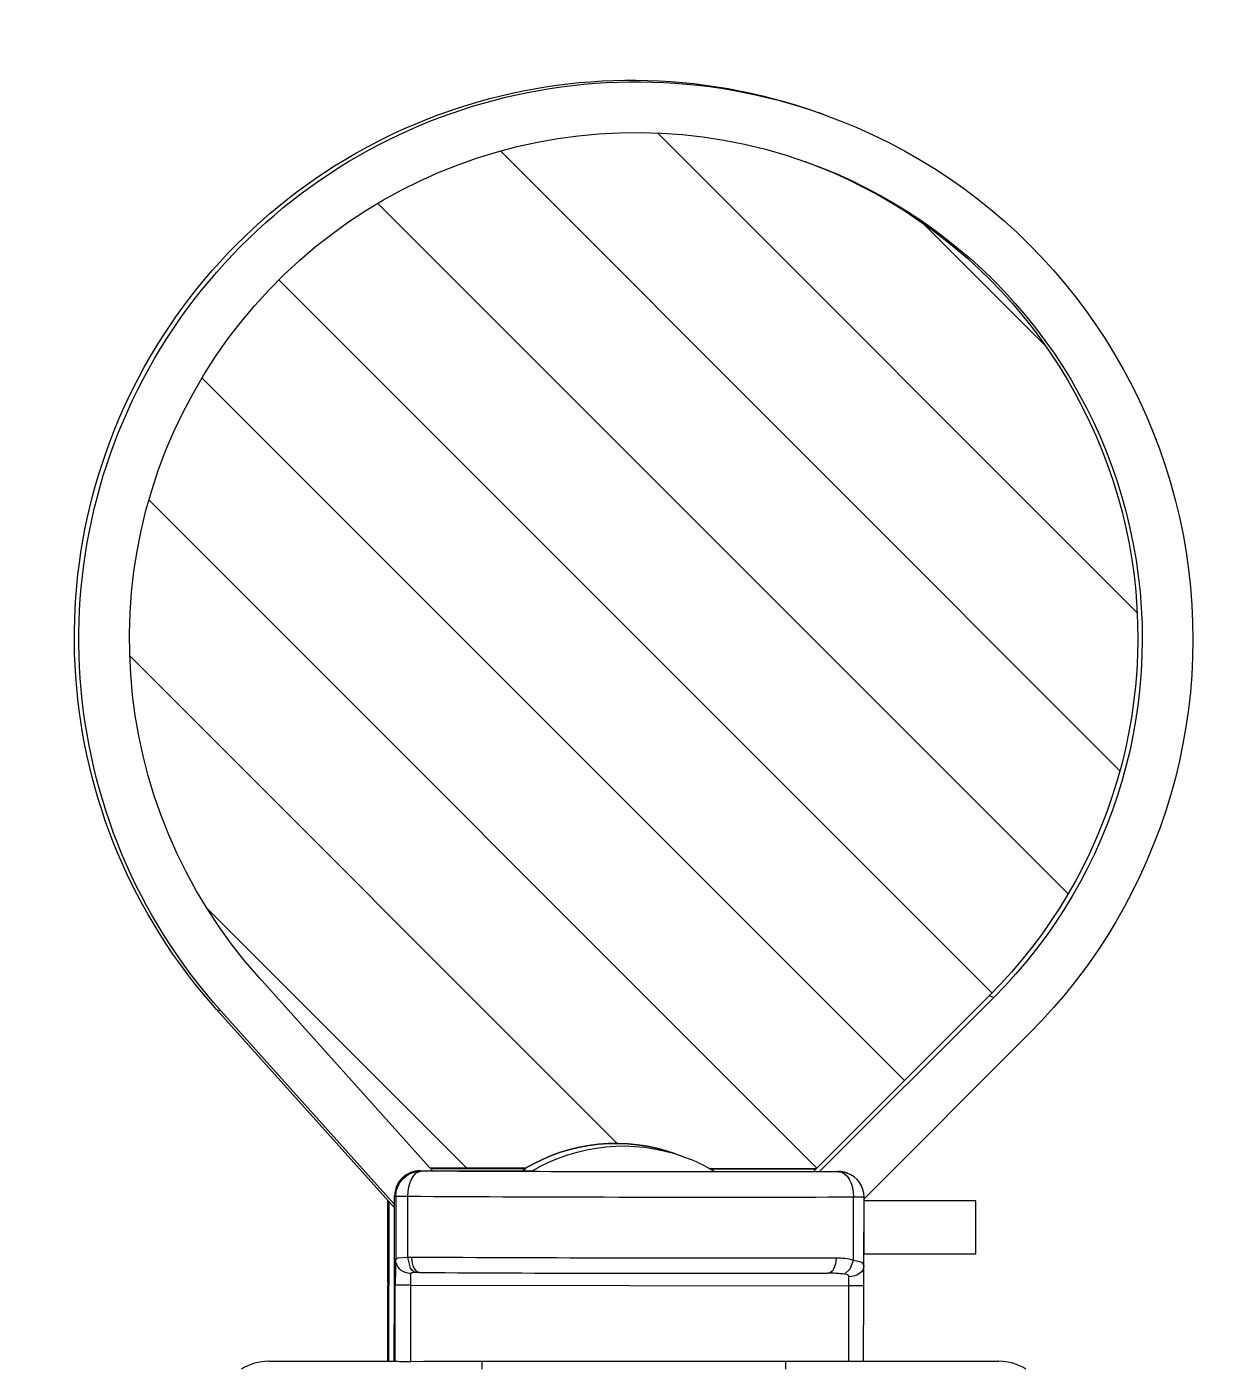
# Model space of a CAD drawing. Header units: inches. Extents: x 47316 to 59086, y 3141 to 11743.
# Drawn here: x 51498.96 to 51505.78, y 3571.69 to 3579.36 of the extents above; entities that cross this region are included whole.
import ezdxf

# ---------------------------------------------------------------- set-up
doc = ezdxf.new("R2010")
doc.units = ezdxf.units.IN
doc.header["$MEASUREMENT"] = 0

msp = doc.modelspace()

# ---------------------------------------------------------------- linework, layer by layer
at = {"color": 0, "lineweight": -2, "ltscale": 0.002326}
for p, q in [((51503.51, 3578.8564), (51503.4847, 3578.8654)), ((51504.4817, 3573.8146), (51504.4564, 3573.8236))]:
    msp.add_line(p, q, dxfattribs=at)
at = {"color": 0, "lineweight": -2}
for p, q in [((51505.3011, 3576.0105), (51502.561, 3578.7505)), ((51505.2026, 3575.109), (51501.6639, 3578.6476)), ((51504.9063, 3574.4053), (51500.9629, 3578.3486)), ((51504.779, 3577.5326), (51504.0746, 3578.2369)), ((51504.4721, 3573.8394), (51500.3993, 3577.9123)), ((51503.972, 3573.3395), (51499.9597, 3577.3518)), ((51503.4718, 3572.8397), (51499.6568, 3576.6547)), ((51502.3309, 3572.9807), (51499.5472, 3575.7644)), ((51501.4723, 3572.8393), (51499.9867, 3574.3249)), ((51501.8445, 3572.8223), (51501.8492, 3572.8221)), ((51501.8492, 3572.8221), (51501.8792, 3572.8217)), ((51501.8792, 3572.8217), (51502.6792, 3572.8197)), ((51502.6792, 3572.8197), (51502.8766, 3572.8203)), ((51502.8766, 3572.8203), (51502.8863, 3572.8205)), ((51502.8863, 3572.8205), (51502.8873, 3572.8206)), ((51501.0672, 3572.3205), (51501.066, 3572.3179)), ((51501.0697, 3572.3223), (51501.0672, 3572.3205)), ((51501.0778, 3572.3252), (51501.0697, 3572.3223)), ((51501.1351, 3572.3294), (51501.0778, 3572.3252)), ((51501.151, 3572.2679), (51501.1351, 3572.3294)), ((51503.661, 3572.2639), (51503.6806, 3572.3129)), ((51503.7182, 3572.3051), (51503.6806, 3572.3129)), ((51501.1608, 3572.2545), (51501.151, 3572.2679)), ((51501.1538, 3572.2392), (51501.1533, 3572.2379)), ((51501.1546, 3572.2399), (51501.1538, 3572.2392)), ((51501.157, 3572.241), (51501.1546, 3572.2399)), ((51501.1638, 3572.2424), (51501.157, 3572.241)), ((51501.1736, 3572.2453), (51501.1608, 3572.2545)), ((51501.1804, 3572.2434), (51501.1638, 3572.2424)), ((51501.1804, 3572.2434), (51501.1736, 3572.2453)), ((51503.6301, 3572.2338), (51503.661, 3572.2639)), ((51503.6468, 3572.2295), (51503.6301, 3572.2338)), ((51503.6516, 3572.2262), (51503.6468, 3572.2295)), ((51503.7333, 3572.2969), (51503.7182, 3572.3051)), ((51503.7378, 3572.2918), (51503.7333, 3572.2969)), ((51503.7402, 3572.2826), (51503.7378, 3572.2918)), ((51503.6538, 3572.223), (51503.6516, 3572.2262)), ((51503.6545, 3572.2193), (51503.6538, 3572.223))]:
    msp.add_line(p, q, dxfattribs=at)
at = {"color": 0, "lineweight": -2, "ltscale": 0.128185}
msp.add_line((51501.2761, 3572.8244), (51500.2854, 3573.9282), dxfattribs=at)
at = {"color": 0, "lineweight": -2, "ltscale": 0.122596}
msp.add_line((51503.453, 3572.8209), (51504.4564, 3573.8236), dxfattribs=at)
at = {"color": 0, "lineweight": -2, "ltscale": 0.121494}
msp.add_line((51503.4874, 3572.8209), (51504.4817, 3573.8146), dxfattribs=at)
at = {"color": 0, "lineweight": -2, "ltscale": 0.002324}
msp.add_line((51500.0702, 3573.735), (51500.0448, 3573.744), dxfattribs=at)
at = {"color": 0, "lineweight": -2, "ltscale": 0.131315}
msp.add_line((51501.0597, 3572.6133), (51500.0448, 3573.744), dxfattribs=at)
at = {"color": 0, "lineweight": -2, "ltscale": 0.128042}
msp.add_line((51501.0597, 3572.6324), (51500.0702, 3573.735), dxfattribs=at)
at = {"color": 0, "lineweight": -2, "ltscale": 0.115497}
msp.add_line((51503.7409, 3572.6653), (51504.6862, 3573.6099), dxfattribs=at)
at = {"color": 0, "lineweight": -2, "ltscale": 0.003741}
msp.add_line((51502.6649, 3572.9215), (51502.7056, 3572.9069), dxfattribs=at)
at = {"color": 0, "lineweight": -2, "ltscale": 0.054955}
msp.add_line((51501.2054, 3572.8245), (51501.8412, 3572.8235), dxfattribs=at)
at = {"color": 0, "lineweight": -2, "ltscale": 0.05492}
msp.add_line((51501.2058, 3572.8245), (51501.8412, 3572.8235), dxfattribs=at)
at = {"color": 0, "lineweight": -2, "ltscale": 0.000521}
msp.add_line((51501.2058, 3572.8245), (51501.2115, 3572.8225), dxfattribs=at)
at = {"color": 0, "lineweight": -2, "ltscale": 0.04711}
msp.add_line((51501.808, 3572.8396), (51501.2629, 3572.839), dxfattribs=at)
at = {"color": 0, "lineweight": -2, "ltscale": 0.04684}
msp.add_line((51501.8071, 3572.8357), (51501.2651, 3572.8366), dxfattribs=at)
at = {"color": 0, "lineweight": -2, "ltscale": 0.001876}
msp.add_line((51501.7891, 3572.8236), (51501.8071, 3572.8357), dxfattribs=at)
at = {"color": 0, "lineweight": -2, "ltscale": 0.000303}
for p, q in [((51501.8038, 3572.8369), (51501.8071, 3572.8357)), ((51501.8412, 3572.8235), (51501.8445, 3572.8223))]:
    msp.add_line(p, q, dxfattribs=at)
at = {"color": 0, "lineweight": -2, "ltscale": 0.052695}
msp.add_line((51503.4673, 3572.8351), (51502.8576, 3572.8379), dxfattribs=at)
at = {"color": 0, "lineweight": -2, "ltscale": 0.051921}
msp.add_line((51503.4652, 3572.8331), (51502.8645, 3572.834), dxfattribs=at)
at = {"color": 0, "lineweight": -2, "ltscale": 0.06117}
msp.add_line((51502.884, 3572.8218), (51503.5918, 3572.8207), dxfattribs=at)
at = {"color": 0, "lineweight": -2, "ltscale": 0.061203}
msp.add_line((51502.884, 3572.8218), (51503.5921, 3572.8207), dxfattribs=at)
at = {"color": 0, "lineweight": -2, "ltscale": 0.000438}
msp.add_line((51503.5918, 3572.8207), (51503.5965, 3572.819), dxfattribs=at)
at = {"color": 0, "lineweight": -2, "ltscale": 0.001023}
msp.add_line((51503.6398, 3572.8124), (51503.6285, 3572.8159), dxfattribs=at)
at = {"color": 0, "lineweight": -2, "ltscale": 0.000475}
msp.add_line((51503.6399, 3572.8124), (51503.645, 3572.8105), dxfattribs=at)
at = {"color": 0, "lineweight": -2, "ltscale": 0.027802}
msp.add_line((51501.0204, 3572.3347), (51501.021, 3572.6564), dxfattribs=at)
at = {"color": 0, "lineweight": -2, "ltscale": 0.027842}
msp.add_line((51501.0205, 3572.3342), (51501.021, 3572.6564), dxfattribs=at)
at = {"color": 0, "lineweight": -2, "ltscale": 0.041476}
msp.add_line((51501.0278, 3572.6488), (51501.027, 3572.1689), dxfattribs=at)
at = {"color": 0, "lineweight": -2, "ltscale": 0.045205}
for q in [(51501.0598, 3572.6806), (51501.0598, 3572.6805)]:
    msp.add_line((51501.0589, 3572.1575), q, dxfattribs=at)
at = {"color": 0, "lineweight": -2, "ltscale": 0.000624}
msp.add_line((51501.0598, 3572.6805), (51501.0666, 3572.6781), dxfattribs=at)
at = {"color": 0, "lineweight": -2, "ltscale": 0.031128}
msp.add_line((51501.0666, 3572.6781), (51501.066, 3572.3179), dxfattribs=at)
at = {"color": 0, "lineweight": -2, "ltscale": 0.030055}
msp.add_line((51501.1351, 3572.3294), (51501.1357, 3572.6772), dxfattribs=at)
at = {"color": 0, "lineweight": -2, "ltscale": 0.031158}
msp.add_line((51503.6806, 3572.3129), (51503.6812, 3572.6734), dxfattribs=at)
at = {"color": 0, "lineweight": -2, "ltscale": 0.03384}
msp.add_line((51503.7402, 3572.2826), (51503.7409, 3572.6741), dxfattribs=at)
at = {"color": 0}
for p, q in [((51504.3786, 3572.6531), (51503.7404, 3572.6531)), ((51503.7404, 3572.6531), (51503.7404, 3572.3512)), ((51504.3786, 3572.3512), (51504.3786, 3572.6531)), ((51503.7404, 3572.3512), (51504.3786, 3572.3512))]:
    msp.add_line(p, q, dxfattribs=at)
at = {"color": 0, "lineweight": -2, "ltscale": 0.000367}
msp.add_line((51501.0205, 3572.3305), (51501.0204, 3572.3347), dxfattribs=at)
at = {"color": 0, "lineweight": -2, "ltscale": 0.002074}
msp.add_line((51501.1591, 3572.3299), (51501.1351, 3572.3294), dxfattribs=at)
at = {"color": 0, "lineweight": -2, "ltscale": 0.001982}
msp.add_line((51501.2033, 3572.2436), (51501.1804, 3572.2434), dxfattribs=at)
at = {"color": 0, "lineweight": -2, "ltscale": 0.000119}
msp.add_line((51501.2016, 3572.2436), (51501.203, 3572.2436), dxfattribs=at)
at = {"color": 0, "lineweight": -2, "ltscale": 0.000114}
msp.add_line((51503.5354, 3572.2398), (51503.5341, 3572.2398), dxfattribs=at)
at = {"color": 0, "lineweight": -2, "ltscale": 0.009642}
msp.add_line((51503.7391, 3572.1682), (51503.7402, 3572.2798), dxfattribs=at)
at = {"color": 0, "lineweight": -2, "ltscale": 0.000239}
msp.add_line((51503.7402, 3572.2826), (51503.7402, 3572.2798), dxfattribs=at)
at = {"color": 0, "lineweight": -2, "ltscale": 0.037518}
msp.add_line((51501.0212, 3571.7366), (51501.022, 3572.1707), dxfattribs=at)
at = {"color": 0, "lineweight": -2, "ltscale": 0.03751}
msp.add_line((51501.0213, 3571.7367), (51501.022, 3572.1707), dxfattribs=at)
at = {"color": 0, "lineweight": -2, "ltscale": 0.001456}
for p, q in [((51501.0221, 3572.1876), (51501.022, 3572.1707)), ((51501.022, 3572.1876), (51501.022, 3572.1707)), ((51501.0639, 3572.1557), (51501.0639, 3572.1726)), ((51501.1523, 3572.155), (51501.1523, 3572.1718)), ((51503.6539, 3572.151), (51503.654, 3572.1678)), ((51503.7391, 3572.1514), (51503.7391, 3572.1682))]:
    msp.add_line(p, q, dxfattribs=at)
at = {"color": 0, "lineweight": -2, "ltscale": 0.037318}
msp.add_line((51501.0262, 3571.7372), (51501.027, 3572.1689), dxfattribs=at)
at = {"color": 0, "lineweight": -2, "ltscale": 0.036329}
msp.add_line((51501.0582, 3571.7372), (51501.0589, 3572.1575), dxfattribs=at)
at = {"color": 0, "lineweight": -2, "ltscale": 0.03633}
msp.add_line((51501.0582, 3571.7372), (51501.0589, 3572.1575), dxfattribs=at)
at = {"color": 0, "lineweight": -2, "ltscale": 0.036176}
msp.add_line((51501.0631, 3571.7372), (51501.0639, 3572.1557), dxfattribs=at)
at = {"color": 0, "lineweight": -2, "ltscale": 0.036194}
msp.add_line((51501.1516, 3571.7362), (51501.1523, 3572.155), dxfattribs=at)
at = {"color": 0, "lineweight": -2, "ltscale": 0.216211}
msp.add_line((51501.1523, 3572.1718), (51503.654, 3572.1678), dxfattribs=at)
at = {"color": 0, "lineweight": -2, "ltscale": 0.035764}
msp.add_line((51503.6532, 3571.7372), (51503.6539, 3572.151), dxfattribs=at)
at = {"color": 0, "lineweight": -2, "ltscale": 0.035803}
msp.add_line((51503.7384, 3571.7372), (51503.7391, 3572.1514), dxfattribs=at)
at = {"color": 0, "lineweight": -2, "ltscale": 0.062929}
msp.add_line((51500.3401, 3571.7372), (51501.0682, 3571.7372), dxfattribs=at)
at = {"color": 0, "lineweight": -2, "ltscale": 0.006309}
msp.add_line((51501.1516, 3571.7362), (51501.2245, 3571.7372), dxfattribs=at)
at = {"color": 0, "lineweight": -2, "ltscale": 0.02877}
msp.add_line((51501.2245, 3571.7372), (51501.5574, 3571.7372), dxfattribs=at)
at = {"color": 0, "lineweight": -2, "ltscale": 0.003915}
for p, q in [((51501.5574, 3571.7372), (51501.5574, 3571.6918)), ((51503.293, 3571.7372), (51503.293, 3571.6918))]:
    msp.add_line(p, q, dxfattribs=at)
at = {"color": 0, "lineweight": -2, "ltscale": 0.15}
msp.add_line((51501.5574, 3571.7372), (51503.293, 3571.7372), dxfattribs=at)
at = {"color": 0, "lineweight": -2, "ltscale": 0.105212}
msp.add_line((51503.293, 3571.7372), (51504.5104, 3571.7372), dxfattribs=at)
at = {"color": 0, "lineweight": -2}
for centre, radius, start, end in [((51502.3238, 3571.9685), 1.0122, 70.30733, 120.91144), ((51502.3645, 3571.954), 1.0121, 58.89904, 67.75891), ((51501.2046, 3572.6797), 0.1449, 89.52503, 179.65551), ((51501.2045, 3572.6797), 0.1447, 89.4781, 179.68398), ((51503.5919, 3572.6781), 0.1426, 75.10919, 90.0498), ((51503.5919, 3572.6795), 0.1412, 74.97161, 90.06297), ((51503.5963, 3572.6744), 0.1446, 359.9002, 70.30253), ((51496.5226, 3572.2175), 4.4995, 359.61803, 1.48608), ((51496.591, 3572.2163), 4.4311, 359.62776, 1.47594), ((51505.437, 3572.1874), 4.3731, 178.28967, 180.19464), ((51503.586, 3571.976), 0.35, 74.32123, 90.82129), ((51502.8592, 3875.1498), 302.9107, 269.686729, 270.127652), ((51503.5384, 3571.5344), 0.7054, 82.52442, 90.38341), ((51500.3401, 3571.4479), 0.2893, 90, 122.5), ((51501.121, 3572.6385), 0.9028, 266.64456, 271.93744), ((51504.5104, 3571.4479), 0.2893, 57.5, 90)]:
    msp.add_arc(centre, radius, start, end, dxfattribs=at)
at = {"color": 0, "lineweight": -2, "extrusion": (0, 0, -1)}
for centre, major_axis, ratio, start_param, end_param in [((51502.4124, 3575.8697), (1.0724, 2.9957), 0.999796, 3.637101, 6.283154), ((51502.4377, 3575.8606), (1.0724, 2.9957), 0.999796, 3.637101, 6.283154), ((51502.4377, 3575.8606), (0.9749, 2.7234), 0.999796, 3.637101, 6.283154), ((51502.4377, 3575.8606), (1.0724, 2.9957), 0.999796, -0.000032, 2.01284), ((51502.4124, 3575.8697), (0.9749, 2.7234), 0.999796, 0.004607, 2.01284), ((51502.4377, 3575.8606), (0.9749, 2.7234), 0.999796, -0.000032, 2.01284), ((51502.3237, 3571.9683), (0.3412, 0.9532), 0.999796, -0.883184, -0.000037), ((51502.3644, 3571.9537), (0.3412, 0.9532), 0.999796, -0.883184, -0.000037), ((51502.3644, 3571.9537), (0.3412, 0.9532), 0.999796, -0.000037, 0.044415), ((51501.2112, 3572.6779), (0.0487, 0.1362), 0.999796, 4.370304, 5.9411), ((51501.2112, 3572.6779), (0.0008, 0.1446), 0.522048, 4.704436, 6.275232), ((51502.3338, 3572.833), (-2.1498, 0.0037), 0.006783, 4.084577, 5.261653), ((51502.3573, 3572.8246), (-2.1498, 0.0037), 0.006783, 1.036709, 1.312419), ((51502.3573, 3572.8246), (-2.1498, 0.0037), 0.006783, 1.805661, 2.113338), ((51503.5963, 3572.6744), (0.0487, 0.1362), 0.999796, -0.342085, 0.000024), ((51503.5963, 3572.6744), (-0.0005, 0.1446), 0.587362, 0.008382, 1.579178), ((51501.2112, 3572.6779), (-0.1446, 0.0003), 0.006783, -1.021532, -0.019051), ((51502.3336, 3572.6884), (-2.2944, 0.004), 0.006783, 4.084577, 5.261653), ((51503.5963, 3572.6744), (-0.1446, 0.0003), 0.006783, 3.122541, 4.084577), ((51501.1072, 3572.3341), (0.0867, 0.0036), 0.915022, 3.141556, 3.188833), ((51501.1527, 3572.3178), (-0.0867, 0.004), 0.920405, 4.663645, 6.234442), ((51501.2035, 3572.3304), (0.0005, 0.0868), 0.511593, 3.133698, 4.704493), ((51502.333, 3572.3413), (-2.2944, 0.004), 0.006783, 4.137235, 5.249441), ((51503.5338, 3572.3266), (-0.0002, 0.0868), 0.543952, 1.57888, 3.149677), ((51501.1537, 3572.1713), (0.0001, 0.0723), 0.01905, -1.564012, -0.401254), ((51503.6534, 3572.2817), (-0.0868, 0.0018), 0.718559, 3.114198, 4.684994), ((51501.1507, 3572.1724), (-0.0868, 0.0002), 0.006783, 4.693338, 6.264134), ((51503.6554, 3572.1673), (0.0001, 0.0723), 0.01905, -1.564012, -0.768881), ((51503.6523, 3572.1684), (-0.0868, 0.0002), 0.006783, 3.122541, 4.693338)]:
    msp.add_ellipse(centre, major_axis=major_axis, ratio=ratio, start_param=start_param, end_param=end_param, dxfattribs=at)

doc.saveas('drawing.dxf')
